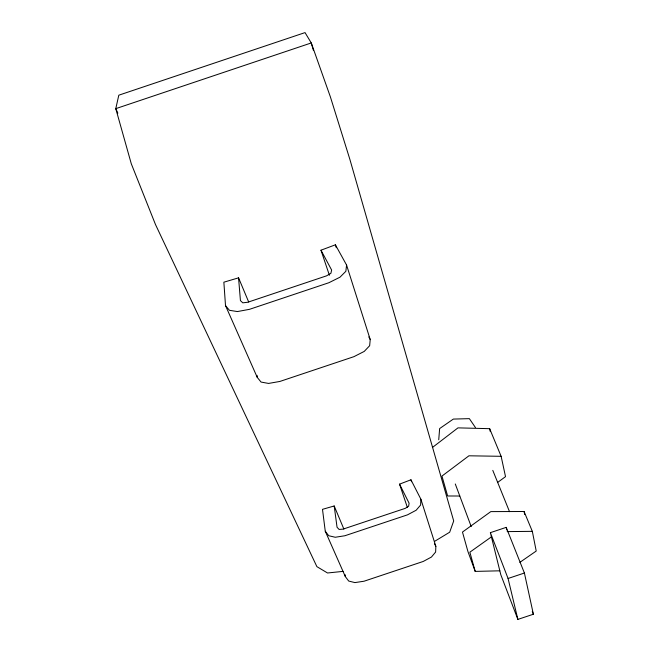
<?xml version="1.0" encoding="UTF-8"?>
<svg xmlns="http://www.w3.org/2000/svg" width="652" height="652" viewBox="0 0 652 652"><rect width="100%" height="100%" fill="white"/><g stroke="black" fill="none" stroke-linecap="round" stroke-linejoin="round"><path stroke-width="0.98" d="M407.329 507.297L399.546 484.143L410.947 479.791L420.899 499.253L435.854 546.376L435.626 552.032L431.437 557.053L423.238 561.453L364.044 581.217L354.908 582.595L348.69 581.046L345.332 576.596L325.258 531.201L322.495 509.342L334.191 505.976L343.857 529.033M420.899 499.253L420.605 505.055L416.139 510.247L407.459 514.86L344.892 535.748L335.258 537.256L328.738 535.74L325.258 531.201M438.739 439.766L439.635 428.576L453.336 419.081L469.358 418.641L475.414 427.508M329.399 275.266L320.98 250.205L335.389 244.81L346.571 265.038L370.222 339.545L369.651 345.715L364.232 351.42L353.897 356.677L279.887 381.444L268.583 383.433L261.053 382.064L257.238 377.369L225.51 305.601L223.864 282.194L238.559 277.833L248.673 301.957M346.571 265.038L345.853 271.305L339.977 277.198L328.852 282.74L249.504 309.325L237.426 311.558L229.455 310.311L225.51 305.601M432.472 447.443L457.981 427.867L489.652 428.674L501.135 456.31L505.52 476.653L497.492 482.529M491.421 536.865L469.856 552.195L475.202 571.405L499.831 570.81M519.856 562.366L536.221 551.046L532.325 531.347L524.078 511.502L490.817 511.608L462.472 532.065L467.916 551.47L475.202 571.405M434.876 541.184L449.684 532.203L453.702 520.956L349.855 159.308L330.393 96.912L311.265 42.95L305.038 32.6L118.803 95.192L115.779 108.648L131.288 163.774L155.486 224.524L316.88 566.637L327.524 572.986L343.074 571.38M490.377 532.66L506.205 527.37L524.404 573.026L533.385 614.233L517.875 619.4L500.777 574.648L490.377 532.66L508.063 578.479L517.875 619.4M508.063 578.479L524.404 573.026M507.174 531.608L532.325 531.347M459.782 496.009L447.639 495.985L441.95 476.082L468.935 455.797L501.135 456.31M368.804 336.913L370.222 339.545M320.98 250.205L331.632 270.042L330.89 273.31L326.57 275.837L247.687 302.267L242.797 302.83L240.433 300.605L238.559 277.833M434.476 543.654L435.854 546.376M399.546 484.143L409.097 503.197L408.649 506.205L405.299 508.34L343.017 529.139L339.097 529.432L337.051 527.256L334.191 505.976M117.849 113.138L115.779 108.648L311.265 42.95L313.465 50.522M492.79 470.377L509.53 511.69M532.285 611.446L533.385 614.233M455.283 483.971L471.233 526.604M335.389 244.81L336.318 247.719M410.947 479.791L411.567 481.73M506.205 527.37L506.783 529.913M489.652 428.674L490.296 431.608M524.078 511.502L524.681 514.485M345.071 574.656L345.332 576.596M257.059 375.356L257.238 377.369"/></g></svg>
